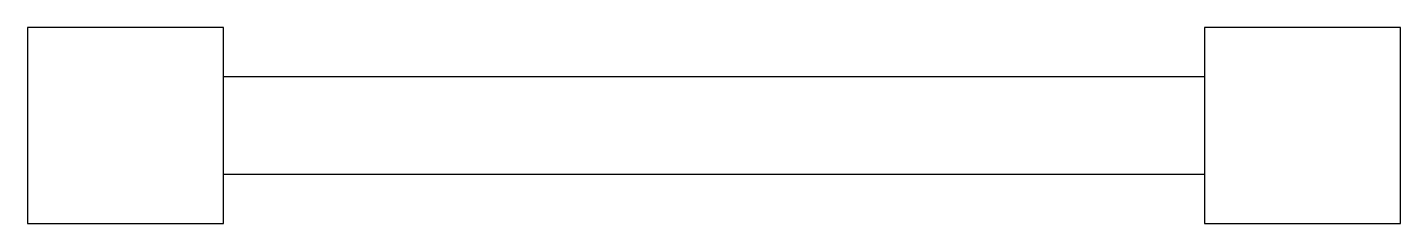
# Model space of a CAD drawing. Header units: millimetres. Extents: x 3.73 to 10.73, y 4.5 to 5.5.
import ezdxf

# ---------------------------------------------------------------- set-up
doc = ezdxf.new("R2010")
doc.units = ezdxf.units.MM
doc.layers.add('CHAMBERS', color=5, linetype='CONTINUOUS')
doc.layers.add('CHANNELS', color=3, linetype='CONTINUOUS')

msp = doc.modelspace()

# ---------------------------------------------------------------- linework, layer by layer
at = {"layer": 'CHAMBERS'}
for points in [[(3.733, 4.5), (4.733, 4.5), (4.733, 5.5), (3.733, 5.5)], [(9.733, 4.5), (10.733, 4.5), (10.733, 5.5), (9.733, 5.5)]]:
    msp.add_lwpolyline(points, close=True, dxfattribs=at)
at = {"layer": 'CHANNELS'}
msp.add_lwpolyline([(4.733, 5.25), (9.733, 5.25), (9.733, 4.75), (4.733, 4.75)], close=True, dxfattribs=at)

doc.saveas('drawing.dxf')
